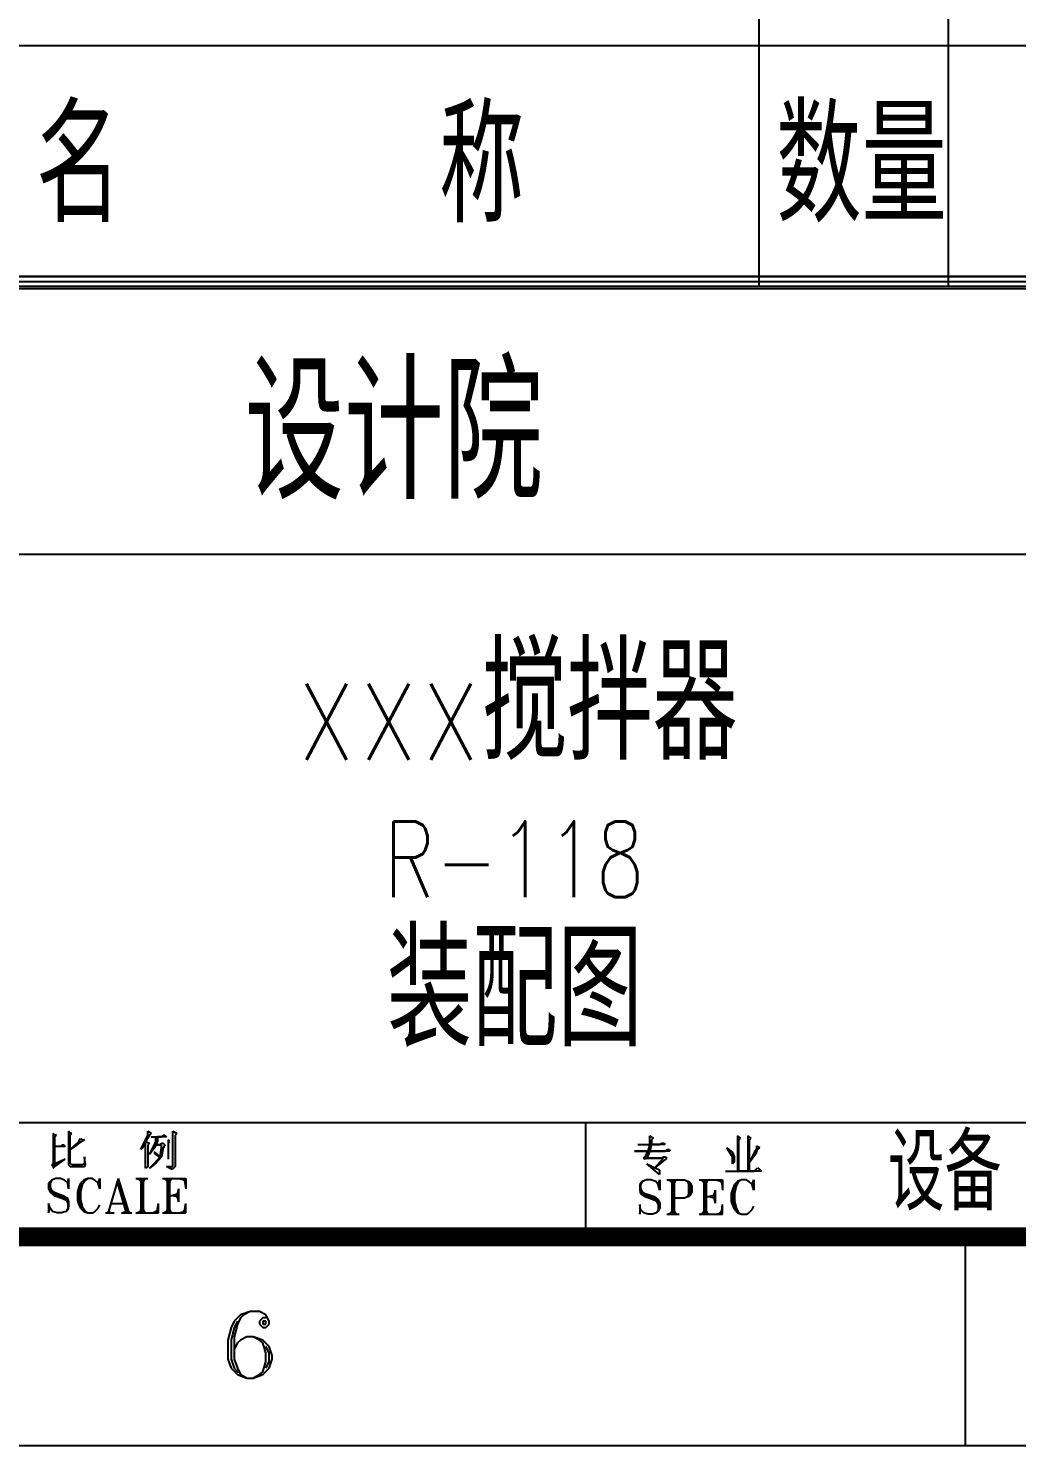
# Model space of a CAD drawing. Extents: x 0 to 1476, y -3 to 841.
# Drawn here: x 464.6 to 516.7, y 0 to 74.8 of the extents above; entities that cross this region are included whole.
import ezdxf

# ---------------------------------------------------------------- set-up
doc = ezdxf.new("R2010")
doc.units = 0
doc.header["$LTSCALE"] = 3
doc.header["$MEASUREMENT"] = 0
for name, color, linetype in [('1', 2, 'CONTINUOUS'), ('2', 1, 'CONTINUOUS'), ('BORDER', 7, 'CONTINUOUS'), ('LAYER1', 2, 'CONTINUOUS')]:
    doc.layers.add(name, color=color, linetype=linetype)
doc.styles.add('HZTXT', font='romans', dxfattribs={"width": 0.75, "bigfont": 'HZTXT'})

msp = doc.modelspace()

# ---------------------------------------------------------------- linework, layer by layer
at = {"layer": '1'}
msp.add_line((403.10812, 73.85467), (583.12915, 73.85467), dxfattribs=at)
at = {"layer": '2'}
for p, q in [((503.10812, 409.85467), (503.10812, 61.17655)), ((513.10812, 61.17655), (513.10812, 409.85467))]:
    msp.add_line(p, q, dxfattribs=at)
at = {"layer": 'BORDER'}
for p, q in [((403.25594, 61.69342), (582.99188, 61.69342)), ((582.99188, 61.65107), (403.25594, 61.65107)), ((403.56578, 61.39701), (582.99188, 61.39701)), ((582.99188, 61.14295), (403.81984, 61.14295)), ((582.99188, 61.01592), (403.94687, 61.01592)), ((582.99188, 47.00019), (403.94687, 47.00019)), ((582.99188, 17.02092), (403.94687, 17.02092)), ((465.8789, 16.46349), (465.8789, 14.81209)), ((465.96358, 16.3788), (465.8789, 16.46349)), ((466.68343, 16.59052), (466.68343, 14.81209)), ((466.76811, 16.46349), (466.68343, 16.59052)), ((466.8528, 16.46349), (466.76811, 16.46349)), ((466.76811, 16.3788), (466.8528, 16.46349)), ((470.87544, 16.59052), (471.04482, 16.46349)), ((470.87544, 16.3788), (470.87544, 16.59052)), ((471.04482, 16.46349), (470.96013, 16.3788)), ((472.18809, 14.7274), (472.18809, 16.59052)), ((472.18809, 16.59052), (472.39981, 16.46349)), ((472.39981, 16.46349), (472.31512, 16.3788)), ((493.96937, 11.00812), (493.96937, 17.02092)), ((466.04827, 16.3788), (465.96358, 16.3788)), ((465.96358, 16.29411), (466.04827, 16.3788)), ((465.96358, 15.78599), (465.96358, 16.29411)), ((466.51405, 15.78599), (465.96358, 15.78599)), ((465.96358, 14.81209), (465.96358, 15.78599)), ((466.25999, 15.78599), (466.34468, 15.87068)), ((466.34468, 15.87068), (466.42936, 15.87068)), ((466.42936, 15.87068), (466.51405, 15.78599)), ((466.76811, 15.61662), (466.76811, 16.3788)), ((466.76811, 15.61662), (467.23389, 16.04005)), ((467.02217, 15.78599), (466.76811, 15.61662)), ((467.23389, 15.95537), (467.02217, 15.78599)), ((467.23389, 16.04005), (467.31858, 16.20943)), ((467.5303, 16.12474), (467.23389, 15.95537)), ((467.31858, 16.20943), (467.40327, 16.12474)), ((467.40327, 16.12474), (467.5303, 16.12474)), ((470.49435, 15.61662), (470.87544, 16.3788)), ((470.57904, 15.7013), (470.49435, 15.61662)), ((470.74841, 16.04005), (470.57904, 15.7013)), ((470.96013, 16.3788), (470.74841, 16.04005)), ((470.74841, 14.64271), (470.74841, 16.04005)), ((470.74841, 16.04005), (470.96013, 15.95537)), ((470.96013, 15.95537), (470.87544, 15.87068)), ((470.87544, 15.87068), (470.87544, 14.7274)), ((470.96013, 15.36256), (471.21419, 15.87068)), ((471.21419, 15.7013), (470.96013, 15.36256)), ((471.04482, 16.29411), (471.59528, 16.29411)), ((471.21419, 15.87068), (471.29888, 16.04005)), ((471.29888, 15.87068), (471.21419, 15.7013)), ((471.29888, 16.04005), (471.29888, 16.29411)), ((471.38357, 16.04005), (471.29888, 15.87068)), ((471.59528, 15.87068), (471.29888, 15.87068)), ((471.29888, 15.87068), (471.5106, 15.87068)), ((471.38357, 16.29411), (471.38357, 16.04005)), ((471.84934, 16.29411), (471.38357, 16.29411)), ((471.5106, 15.87068), (471.59528, 15.95537)), ((471.5106, 15.23552), (471.59528, 15.7013)), ((471.59528, 16.29411), (471.67997, 16.3788)), ((471.59528, 15.95537), (471.67997, 15.95537)), ((471.59528, 15.7013), (471.59528, 15.87068)), ((471.67997, 15.7013), (471.59528, 15.23552)), ((471.67997, 16.3788), (471.76466, 16.3788)), ((471.67997, 15.95537), (471.76466, 15.87068)), ((471.76466, 15.87068), (471.67997, 15.7013)), ((471.76466, 16.3788), (471.84934, 16.29411)), ((471.93403, 16.12474), (471.93403, 15.10849)), ((472.01872, 16.04005), (471.93403, 16.12474)), ((471.93403, 15.95537), (472.01872, 16.04005)), ((472.31512, 16.3788), (472.31512, 14.7274)), ((496.72171, 15.87764), (497.35686, 15.87764)), ((497.27218, 15.53889), (497.35686, 15.87764)), ((497.35686, 16.34342), (497.52624, 16.21639)), ((497.35686, 15.87764), (497.35686, 16.34342)), ((497.44155, 15.87764), (497.35686, 15.53889)), ((497.52624, 16.21639), (497.44155, 16.1317)), ((497.44155, 16.1317), (497.44155, 15.87764)), ((498.16139, 15.87764), (497.44155, 15.87764)), ((497.44155, 15.87764), (497.86499, 15.87764)), ((497.86499, 15.87764), (497.99202, 15.96232)), ((497.99202, 15.96232), (498.0767, 15.96232)), ((498.0767, 15.96232), (498.16139, 15.87764)), ((501.71825, 15.24248), (501.42185, 15.70826)), ((501.42185, 15.70826), (501.71825, 15.4542)), ((501.97232, 16.34342), (501.97232, 14.4803)), ((502.14169, 16.21639), (501.97232, 16.34342)), ((502.057, 16.1317), (502.14169, 16.21639)), ((502.057, 14.4803), (502.057, 16.1317)), ((502.52278, 16.34342), (502.52278, 14.4803)), ((502.69216, 16.21639), (502.52278, 16.34342)), ((502.60747, 16.1317), (502.69216, 16.21639)), ((502.60747, 14.94608), (502.60747, 16.1317)), ((502.98856, 15.79295), (502.98856, 15.62358)), ((503.15794, 15.70826), (502.98856, 15.79295)), ((503.03091, 15.62358), (503.15794, 15.70826)), ((465.96358, 14.7274), (466.51405, 15.10849)), ((466.51405, 15.10849), (466.04827, 14.89678)), ((466.76811, 14.89678), (466.76811, 15.61662)), ((467.5303, 15.23552), (467.5303, 14.89678)), ((467.5303, 15.19318), (467.5303, 15.23552)), ((467.57264, 14.81209), (467.5303, 15.19318)), ((471.21419, 15.48959), (471.21419, 15.4049)), ((471.5106, 15.23552), (471.21419, 15.48959)), ((471.21419, 15.4049), (471.29888, 15.36256)), ((471.21419, 14.89678), (471.5106, 15.23552)), ((471.29888, 15.36256), (471.5106, 15.23552)), ((471.59528, 15.23552), (471.29888, 14.89678)), ((496.55233, 15.53889), (497.27218, 15.53889)), ((497.27218, 15.53889), (496.55233, 15.53889)), ((497.01811, 15.1578), (497.1028, 15.24248)), ((497.1028, 15.11545), (497.01811, 15.1578)), ((497.1028, 15.24248), (497.27218, 15.53889)), ((497.18749, 15.1578), (497.1028, 15.11545)), ((497.35686, 15.53889), (497.18749, 15.1578)), ((498.0767, 15.1578), (497.18749, 15.1578)), ((497.18749, 15.1578), (497.99202, 15.1578)), ((498.41545, 15.53889), (497.35686, 15.53889)), ((497.35686, 15.53889), (498.16139, 15.53889)), ((497.61092, 14.64967), (498.0767, 15.1578)), ((498.24608, 15.1578), (497.61092, 14.64967)), ((497.99202, 15.1578), (498.0767, 15.24248)), ((498.0767, 15.24248), (498.16139, 15.24248)), ((498.16139, 15.53889), (498.24608, 15.62358)), ((498.16139, 15.24248), (498.24608, 15.1578)), ((498.24608, 15.62358), (498.37311, 15.62358)), ((498.37311, 15.62358), (498.41545, 15.53889)), ((501.71825, 15.4542), (501.80294, 15.24248)), ((501.71825, 14.86139), (501.71825, 15.24248)), ((501.80294, 15.24248), (501.80294, 14.94608)), ((502.86153, 15.4542), (502.60747, 14.94608)), ((502.60747, 14.94608), (502.98856, 15.4542)), ((502.98856, 15.62358), (502.86153, 15.4542)), ((502.98856, 15.4542), (503.03091, 15.62358)), ((465.79421, 14.81209), (465.8789, 14.7274)), ((465.8789, 14.81209), (465.79421, 14.81209)), ((466.04827, 14.89678), (465.8789, 14.81209)), ((465.8789, 14.81209), (465.96358, 14.81209)), ((465.8789, 14.64271), (465.96358, 14.7274)), ((465.8789, 14.7274), (465.8789, 14.64271)), ((466.68343, 14.81209), (466.76811, 14.7274)), ((466.8528, 14.81209), (466.76811, 14.89678)), ((466.76811, 14.7274), (467.5303, 14.7274)), ((467.40327, 14.81209), (466.8528, 14.81209)), ((467.5303, 14.89678), (467.40327, 14.81209)), ((467.5303, 14.7274), (467.57264, 14.81209)), ((470.87544, 14.7274), (470.74841, 14.64271)), ((470.96013, 14.64271), (471.21419, 14.89678)), ((471.29888, 14.89678), (470.96013, 14.64271)), ((471.84934, 14.7274), (472.18809, 14.7274)), ((472.01872, 14.64271), (471.84934, 14.7274)), ((472.14575, 14.55803), (472.01872, 14.64271)), ((472.31512, 14.7274), (472.14575, 14.55803)), ((497.18749, 14.86139), (497.61092, 14.64967)), ((497.86499, 14.31092), (497.18749, 14.86139)), ((497.61092, 14.64967), (497.82264, 14.56499)), ((497.82264, 14.56499), (497.86499, 14.4803)), ((497.86499, 14.4803), (497.86499, 14.31092)), ((501.33716, 14.4803), (502.86153, 14.4803)), ((501.80294, 14.94608), (501.71825, 14.86139)), ((502.52278, 14.4803), (502.057, 14.4803)), ((502.60747, 14.4803), (502.60747, 14.94608)), ((503.24262, 14.4803), (502.60747, 14.4803)), ((502.86153, 14.4803), (503.03091, 14.64967)), ((503.03091, 14.64967), (503.24262, 14.4803)), ((465.79421, 14.00756), (465.62484, 13.83819)), ((465.62484, 13.83819), (465.62484, 13.54178)), ((465.62484, 13.54178), (465.70952, 13.37241)), ((465.79421, 14.00756), (465.70952, 13.83819)), ((465.70952, 13.83819), (465.70952, 13.62647)), ((465.70952, 13.62647), (465.79421, 13.45709)), ((465.70952, 13.54178), (465.79421, 13.37241)), ((466.00593, 14.09225), (465.79421, 14.00756)), ((465.79421, 13.45709), (465.92124, 13.37241)), ((466.25999, 14.09225), (466.00593, 14.09225)), ((466.47171, 14.00756), (466.25999, 14.09225)), ((466.64108, 13.83819), (466.47171, 14.00756)), ((466.64108, 13.83819), (466.68343, 14.09225)), ((466.68343, 13.54178), (466.64108, 13.83819)), ((466.68343, 14.09225), (466.68343, 13.54178)), ((467.23389, 13.62647), (467.1492, 13.37241)), ((467.31858, 13.83819), (467.23389, 13.62647)), ((467.31858, 13.62647), (467.23389, 13.37241)), ((467.48795, 14.00756), (467.31858, 13.83819)), ((467.40327, 13.83819), (467.31858, 13.62647)), ((467.40327, 13.7535), (467.31858, 13.37241)), ((467.57264, 14.00756), (467.40327, 13.7535)), ((467.69967, 14.09225), (467.48795, 14.00756)), ((467.69967, 14.09225), (467.57264, 14.00756)), ((467.95373, 14.09225), (467.69967, 14.09225)), ((468.08076, 14.00756), (467.95373, 14.09225)), ((468.25014, 13.83819), (468.08076, 14.00756)), ((468.25014, 13.83819), (468.33483, 14.09225)), ((468.33483, 13.54178), (468.25014, 13.83819)), ((468.33483, 14.09225), (468.33483, 13.54178)), ((469.30873, 14.09225), (468.80061, 12.35616)), ((469.26638, 13.83819), (469.73216, 12.27147)), ((469.30873, 14.09225), (469.8592, 12.27147)), ((469.30873, 13.83819), (469.77451, 12.27147)), ((470.24029, 14.09225), (470.87544, 14.09225)), ((470.32498, 14.09225), (470.49435, 14.00756)), ((470.40966, 14.09225), (470.49435, 13.92287)), ((470.49435, 14.09225), (470.49435, 12.27147)), ((470.57904, 14.00756), (470.57904, 12.35616)), ((470.79075, 14.09225), (470.62138, 14.00756)), ((470.70607, 14.09225), (470.62138, 13.92287)), ((470.62138, 14.09225), (470.62138, 12.27147)), ((471.63763, 14.09225), (472.86559, 14.09225)), ((471.72231, 14.09225), (471.89169, 14.00756)), ((471.807, 14.09225), (471.89169, 13.92287)), ((471.89169, 14.09225), (471.89169, 12.27147)), ((471.93403, 14.00756), (471.93403, 12.35616)), ((472.18809, 14.09225), (472.01872, 14.00756)), ((472.10341, 14.09225), (472.01872, 13.92287)), ((472.01872, 14.09225), (472.01872, 12.27147)), ((472.4845, 13.54178), (472.39981, 13.20303)), ((472.4845, 14.09225), (472.86559, 14.00756)), ((472.4845, 13.54178), (472.4845, 12.86428)), ((472.65387, 14.09225), (472.86559, 13.92287)), ((472.73856, 14.09225), (472.86559, 13.83819)), ((472.7809, 14.09225), (472.86559, 13.54178)), ((472.86559, 14.09225), (472.86559, 13.54178)), ((496.94643, 13.93898), (496.8194, 13.76961)), ((496.8194, 13.76961), (496.8194, 13.4732)), ((496.8194, 13.4732), (496.86175, 13.30383)), ((496.94643, 13.93898), (496.86175, 13.76961)), ((496.86175, 13.76961), (496.86175, 13.55789)), ((496.86175, 13.55789), (496.94643, 13.38851)), ((496.86175, 13.4732), (496.94643, 13.30383)), ((497.20049, 14.02367), (496.94643, 13.93898)), ((497.41221, 14.02367), (497.20049, 14.02367)), ((497.66627, 13.93898), (497.41221, 14.02367)), ((497.7933, 13.76961), (497.66627, 13.93898)), ((497.7933, 13.76961), (497.87799, 14.02367)), ((497.87799, 13.4732), (497.7933, 13.76961)), ((497.87799, 14.02367), (497.87799, 13.4732)), ((498.25908, 14.02367), (499.19064, 14.02367)), ((498.34377, 14.02367), (498.51315, 13.93898)), ((498.42846, 14.02367), (498.51315, 13.85429)), ((498.51315, 14.02367), (498.51315, 12.20289)), ((498.55549, 13.93898), (498.55549, 12.28758)), ((498.80955, 14.02367), (498.64018, 13.93898)), ((498.72486, 14.02367), (498.64018, 13.85429)), ((498.64018, 14.02367), (498.64018, 12.20289)), ((499.19064, 14.02367), (499.36002, 13.93898)), ((499.19064, 14.02367), (499.40236, 13.93898)), ((499.36002, 13.93898), (499.40236, 13.76961)), ((499.40236, 13.93898), (499.48705, 13.85429)), ((499.40236, 13.85429), (499.48705, 13.68492)), ((499.40236, 13.76961), (499.40236, 13.30383)), ((499.48705, 13.85429), (499.57174, 13.68492)), ((499.48705, 13.68492), (499.48705, 13.38851)), ((499.57174, 13.68492), (499.57174, 13.38851)), ((499.95283, 14.02367), (501.18079, 14.02367)), ((500.03752, 14.02367), (500.20689, 13.93898)), ((500.1222, 14.02367), (500.20689, 13.85429)), ((500.20689, 14.02367), (500.20689, 12.20289)), ((500.29158, 13.93898), (500.29158, 12.28758)), ((500.5033, 14.02367), (500.33392, 13.93898)), ((500.41861, 14.02367), (500.33392, 13.85429)), ((500.33392, 14.02367), (500.33392, 12.20289)), ((500.7997, 13.4732), (500.71501, 13.13445)), ((500.7997, 14.02367), (501.18079, 13.93898)), ((500.7997, 13.4732), (500.7997, 12.7957)), ((500.96907, 14.02367), (501.18079, 13.85429)), ((501.05376, 14.02367), (501.18079, 13.76961)), ((501.13845, 14.02367), (501.18079, 13.4732)), ((501.18079, 14.02367), (501.18079, 13.4732)), ((501.73126, 13.55789), (501.64657, 13.30383)), ((501.81595, 13.76961), (501.73126, 13.55789)), ((501.81595, 13.55789), (501.73126, 13.30383)), ((501.98532, 13.93898), (501.81595, 13.76961)), ((501.90063, 13.76961), (501.81595, 13.55789)), ((501.90063, 13.68492), (501.81595, 13.30383)), ((502.02767, 13.93898), (501.90063, 13.68492)), ((502.19704, 14.02367), (501.98532, 13.93898)), ((502.19704, 14.02367), (502.02767, 13.93898)), ((502.4511, 14.02367), (502.19704, 14.02367)), ((502.57813, 13.93898), (502.4511, 14.02367)), ((502.74751, 13.76961), (502.57813, 13.93898)), ((502.74751, 13.76961), (502.83219, 14.02367)), ((502.83219, 13.4732), (502.74751, 13.76961)), ((502.83219, 14.02367), (502.83219, 13.4732)), ((465.62484, 12.7796), (465.62484, 12.27147)), ((465.70952, 12.52553), (465.62484, 12.7796)), ((465.70952, 13.37241), (465.92124, 13.20303)), ((465.79421, 13.37241), (465.92124, 13.28772)), ((465.92124, 13.37241), (466.38702, 13.20303)), ((465.92124, 13.28772), (466.38702, 13.11834)), ((465.92124, 13.20303), (466.38702, 13.03366)), ((466.38702, 13.20303), (466.64108, 13.03366)), ((466.38702, 13.11834), (466.55639, 13.03366)), ((466.38702, 13.03366), (466.55639, 12.94897)), ((466.55639, 13.03366), (466.64108, 12.86428)), ((466.55639, 12.94897), (466.64108, 12.7796)), ((466.64108, 13.03366), (466.68343, 12.86428)), ((466.64108, 12.7796), (466.64108, 12.52553)), ((466.68343, 12.86428), (466.68343, 12.61022)), ((467.1492, 13.37241), (467.1492, 12.94897)), ((467.1492, 12.94897), (467.23389, 12.69491)), ((467.23389, 13.37241), (467.23389, 12.94897)), ((467.23389, 12.94897), (467.31858, 12.69491)), ((467.31858, 13.37241), (467.31858, 12.94897)), ((467.31858, 12.94897), (467.40327, 12.61022)), ((468.92764, 12.7796), (469.64748, 12.7796)), ((471.34122, 12.27147), (471.42591, 12.7796)), ((471.42591, 12.27147), (471.42591, 12.7796)), ((472.01872, 13.20303), (472.4845, 13.20303)), ((472.4845, 13.28772), (472.18809, 13.20303)), ((472.18809, 13.20303), (472.4845, 13.11834)), ((472.4845, 13.37241), (472.31512, 13.20303)), ((472.31512, 13.20303), (472.4845, 13.03366)), ((472.39981, 13.20303), (472.4845, 12.86428)), ((472.7809, 12.27147), (472.86559, 12.7796)), ((472.86559, 12.27147), (472.86559, 12.7796)), ((496.8194, 12.71102), (496.8194, 12.20289)), ((496.86175, 12.45695), (496.8194, 12.71102)), ((496.86175, 13.30383), (497.11581, 13.13445)), ((496.94643, 13.38851), (497.11581, 13.30383)), ((496.94643, 13.30383), (497.11581, 13.21914)), ((497.11581, 13.30383), (497.58159, 13.13445)), ((497.11581, 13.21914), (497.58159, 13.04977)), ((497.11581, 13.13445), (497.58159, 12.96508)), ((497.58159, 13.13445), (497.7933, 12.96508)), ((497.58159, 13.04977), (497.70862, 12.96508)), ((497.58159, 12.96508), (497.70862, 12.88039)), ((497.70862, 12.96508), (497.7933, 12.7957)), ((497.70862, 12.88039), (497.7933, 12.71102)), ((497.7933, 12.96508), (497.87799, 12.7957)), ((497.7933, 12.71102), (497.7933, 12.45695)), ((497.87799, 12.7957), (497.87799, 12.54164)), ((499.19064, 13.04977), (498.64018, 13.04977)), ((499.36002, 13.13445), (499.19064, 13.04977)), ((499.40236, 13.13445), (499.19064, 13.04977)), ((499.40236, 13.30383), (499.36002, 13.13445)), ((499.48705, 13.38851), (499.40236, 13.21914)), ((499.48705, 13.21914), (499.40236, 13.13445)), ((499.57174, 13.38851), (499.48705, 13.21914)), ((500.33392, 13.13445), (500.7997, 13.13445)), ((500.7997, 13.21914), (500.5033, 13.13445)), ((500.5033, 13.13445), (500.7997, 13.04977)), ((500.7997, 13.30383), (500.67267, 13.13445)), ((500.67267, 13.13445), (500.7997, 12.96508)), ((500.71501, 13.13445), (500.7997, 12.7957)), ((501.13845, 12.20289), (501.18079, 12.71102)), ((501.18079, 12.20289), (501.18079, 12.71102)), ((501.64657, 13.30383), (501.64657, 12.88039)), ((501.64657, 12.88039), (501.73126, 12.62633)), ((501.73126, 13.30383), (501.73126, 12.88039)), ((501.73126, 12.88039), (501.81595, 12.62633)), ((501.81595, 13.30383), (501.81595, 12.88039)), ((501.81595, 12.88039), (501.90063, 12.54164)), ((465.62484, 12.27147), (465.70952, 12.52553)), ((465.83655, 12.35616), (465.70952, 12.52553)), ((466.09061, 12.27147), (465.83655, 12.35616)), ((466.30233, 12.27147), (466.09061, 12.27147)), ((466.55639, 12.35616), (466.30233, 12.27147)), ((466.64108, 12.52553), (466.55639, 12.35616)), ((466.64108, 12.44085), (466.55639, 12.35616)), ((466.68343, 12.61022), (466.64108, 12.44085)), ((467.23389, 12.69491), (467.31858, 12.52553)), ((467.31858, 12.69491), (467.40327, 12.52553)), ((467.31858, 12.52553), (467.48795, 12.35616)), ((467.40327, 12.61022), (467.57264, 12.35616)), ((467.48795, 12.35616), (467.69967, 12.27147)), ((467.57264, 12.35616), (467.69967, 12.27147)), ((467.69967, 12.27147), (467.95373, 12.27147)), ((467.95373, 12.27147), (468.08076, 12.35616)), ((468.08076, 12.35616), (468.25014, 12.52553)), ((468.25014, 12.52553), (468.33483, 12.69491)), ((468.63123, 12.27147), (469.09701, 12.27147)), ((468.80061, 12.35616), (468.71592, 12.27147)), ((468.80061, 12.35616), (468.92764, 12.27147)), ((469.4781, 12.27147), (470.02857, 12.27147)), ((469.73216, 12.35616), (469.56279, 12.27147)), ((469.73216, 12.44085), (469.64748, 12.27147)), ((469.77451, 12.44085), (469.94388, 12.27147)), ((470.24029, 12.27147), (471.42591, 12.27147)), ((470.49435, 12.35616), (470.32498, 12.27147)), ((470.49435, 12.44085), (470.40966, 12.27147)), ((470.62138, 12.44085), (470.70607, 12.27147)), ((470.62138, 12.35616), (470.79075, 12.27147)), ((471.04482, 12.27147), (471.42591, 12.35616)), ((471.17185, 12.27147), (471.42591, 12.44085)), ((471.25653, 12.27147), (471.42591, 12.52553)), ((471.63763, 12.27147), (472.86559, 12.27147)), ((471.89169, 12.35616), (471.72231, 12.27147)), ((471.89169, 12.44085), (471.807, 12.27147)), ((472.01872, 12.44085), (472.10341, 12.27147)), ((472.01872, 12.35616), (472.18809, 12.27147)), ((472.4845, 12.27147), (472.86559, 12.35616)), ((472.65387, 12.27147), (472.86559, 12.44085)), ((472.73856, 12.27147), (472.86559, 12.52553)), ((496.8194, 12.20289), (496.86175, 12.45695)), ((497.03112, 12.28758), (496.86175, 12.45695)), ((497.24284, 12.20289), (497.03112, 12.28758)), ((497.4969, 12.20289), (497.24284, 12.20289)), ((497.70862, 12.28758), (497.4969, 12.20289)), ((497.7933, 12.45695), (497.70862, 12.28758)), ((497.7933, 12.37227), (497.70862, 12.28758)), ((497.87799, 12.54164), (497.7933, 12.37227)), ((498.25908, 12.20289), (498.89424, 12.20289)), ((498.51315, 12.28758), (498.34377, 12.20289)), ((498.51315, 12.37227), (498.42846, 12.20289)), ((498.64018, 12.37227), (498.72486, 12.20289)), ((498.64018, 12.28758), (498.80955, 12.20289)), ((499.95283, 12.20289), (501.18079, 12.20289)), ((500.20689, 12.28758), (500.03752, 12.20289)), ((500.20689, 12.37227), (500.1222, 12.20289)), ((500.33392, 12.37227), (500.41861, 12.20289)), ((500.33392, 12.28758), (500.5033, 12.20289)), ((500.7997, 12.20289), (501.18079, 12.28758)), ((500.96907, 12.20289), (501.18079, 12.37227)), ((501.05376, 12.20289), (501.18079, 12.45695)), ((501.73126, 12.62633), (501.81595, 12.45695)), ((501.81595, 12.62633), (501.90063, 12.45695)), ((501.81595, 12.45695), (501.98532, 12.28758)), ((501.90063, 12.54164), (502.02767, 12.28758)), ((501.98532, 12.28758), (502.19704, 12.20289)), ((502.02767, 12.28758), (502.19704, 12.20289)), ((502.19704, 12.20289), (502.4511, 12.20289)), ((502.4511, 12.20289), (502.57813, 12.28758)), ((502.57813, 12.28758), (502.74751, 12.45695)), ((502.74751, 12.45695), (502.83219, 12.62633)), ((514, 0), (514, 10.5)), ((0, 0), (594, 0))]:
    msp.add_line(p, q, dxfattribs=at)
at = {"layer": 'BORDER', "color": 7}
for p, q in [((475.75698, 6.89986), (475.42363, 6.56651)), ((475.75698, 6.74834), (475.60546, 6.41499)), ((476.27216, 7.08169), (475.75698, 6.89986)), ((475.93881, 6.89986), (475.75698, 6.74834)), ((476.27216, 7.08169), (475.93881, 6.89986)), ((476.75703, 7.08169), (476.27216, 7.08169)), ((477.09038, 6.89986), (476.75703, 7.08169)), ((476.93886, 6.74834), (476.75703, 6.56651)), ((477.09038, 6.74834), (476.93886, 6.74834)), ((477.27221, 6.56651), (477.09038, 6.89986)), ((475.27211, 6.23316), (475.09028, 5.56646)), ((475.42363, 6.56651), (475.27211, 6.23316)), ((475.42363, 6.23316), (475.27211, 5.56646)), ((475.60546, 6.56651), (475.42363, 6.23316)), ((475.60546, 6.41499), (475.42363, 5.74829)), ((476.75703, 6.56651), (476.75703, 6.41499)), ((476.75703, 6.41499), (476.93886, 6.23316)), ((476.93886, 6.56651), (476.96916, 6.56651)), ((477.09038, 6.56651), (476.93886, 6.56651)), ((476.93886, 6.56651), (476.93886, 6.41499)), ((476.93886, 6.41499), (477.09038, 6.41499)), ((476.93886, 6.23316), (477.09038, 6.23316)), ((477.09038, 6.41499), (477.09038, 6.56651)), ((477.09038, 6.23316), (477.27221, 6.41499)), ((477.27221, 6.41499), (477.27221, 6.56651)), ((475.09028, 5.56646), (475.09028, 4.56641)), ((475.27211, 5.56646), (475.27211, 4.56641)), ((475.42363, 5.74829), (475.42363, 4.56641)), ((475.60546, 5.41494), (475.42363, 5.08159)), ((475.75698, 5.56646), (475.60546, 5.41494)), ((476.09033, 5.74829), (475.75698, 5.56646)), ((476.42368, 5.74829), (476.09033, 5.74829)), ((476.42368, 5.74829), (476.45399, 5.74829)), ((476.75703, 5.56646), (476.42368, 5.74829)), ((476.93886, 5.56646), (476.42368, 5.74829)), ((476.93886, 5.41494), (476.75703, 5.56646)), ((477.27221, 5.23311), (476.93886, 5.56646)), ((477.09038, 4.89976), (476.93886, 5.41494)), ((477.09038, 5.23311), (477.12069, 5.23311)), ((477.27221, 4.89976), (477.09038, 5.23311)), ((477.42373, 4.74824), (477.27221, 5.23311)), ((475.09028, 4.56641), (475.27211, 4.08154)), ((475.27211, 4.56641), (475.42363, 4.08154)), ((475.42363, 5.08159), (475.45393, 5.08159)), ((475.42363, 4.56641), (475.60546, 4.08154)), ((477.09038, 4.41489), (477.09038, 4.89976)), ((477.27221, 4.41489), (477.27221, 4.89976)), ((477.27221, 4.08154), (477.42373, 4.56641)), ((477.42373, 4.56641), (477.42373, 4.74824)), ((475.27211, 4.08154), (475.60546, 3.74819)), ((475.42363, 4.08154), (475.60546, 3.89971)), ((475.60546, 4.08154), (475.75698, 3.74819)), ((475.60546, 3.89971), (475.63576, 3.89971)), ((475.60546, 3.74819), (476.09033, 3.56636)), ((475.75698, 3.74819), (476.09033, 3.56636)), ((476.42368, 3.56636), (476.75703, 3.74819)), ((476.42368, 3.56636), (476.93886, 3.74819)), ((476.75703, 3.74819), (476.93886, 3.89971)), ((476.93886, 3.89971), (477.09038, 4.41489)), ((476.93886, 3.74819), (477.27221, 4.08154)), ((477.09038, 4.08154), (477.27221, 4.41489)), ((476.09033, 3.56636), (476.12064, 3.56636)), ((476.09033, 3.56636), (476.42368, 3.56636))]:
    msp.add_line(p, q, dxfattribs=at)
at = {"layer": 'BORDER', "const_width": 1}
msp.add_lwpolyline([(24.99188, 11.00812), (582.99188, 11.00812), (582.99188, 831.00812), (24.99188, 831.00812)], close=True, dxfattribs=at)

# ---------------------------------------------------------------- texts
at = {"layer": '1', "style": 'HZTXT', "width": 0.75}
for s, p in [('名     称', (464.9686, 64.53069)), ('数量', (504.02259, 64.53069))]:
    msp.add_text(s, height=6, dxfattribs=at).set_placement(p)
at = {"layer": 'LAYER1', "style": 'HZTXT', "width": 0.75}
for s, height, p in [('设计院', 7, (475.9724, 49.93114)), ('xxx搅拌器', 6, (478.65656, 36.18034)), ('R-118', 4, (483.31685, 28.9251)), ('装配图', 6, (483.48434, 21.05967)), ('设备', 4, (509.90919, 12.40661))]:
    msp.add_text(s, height=height, dxfattribs=at).set_placement(p)

doc.saveas('drawing.dxf')
